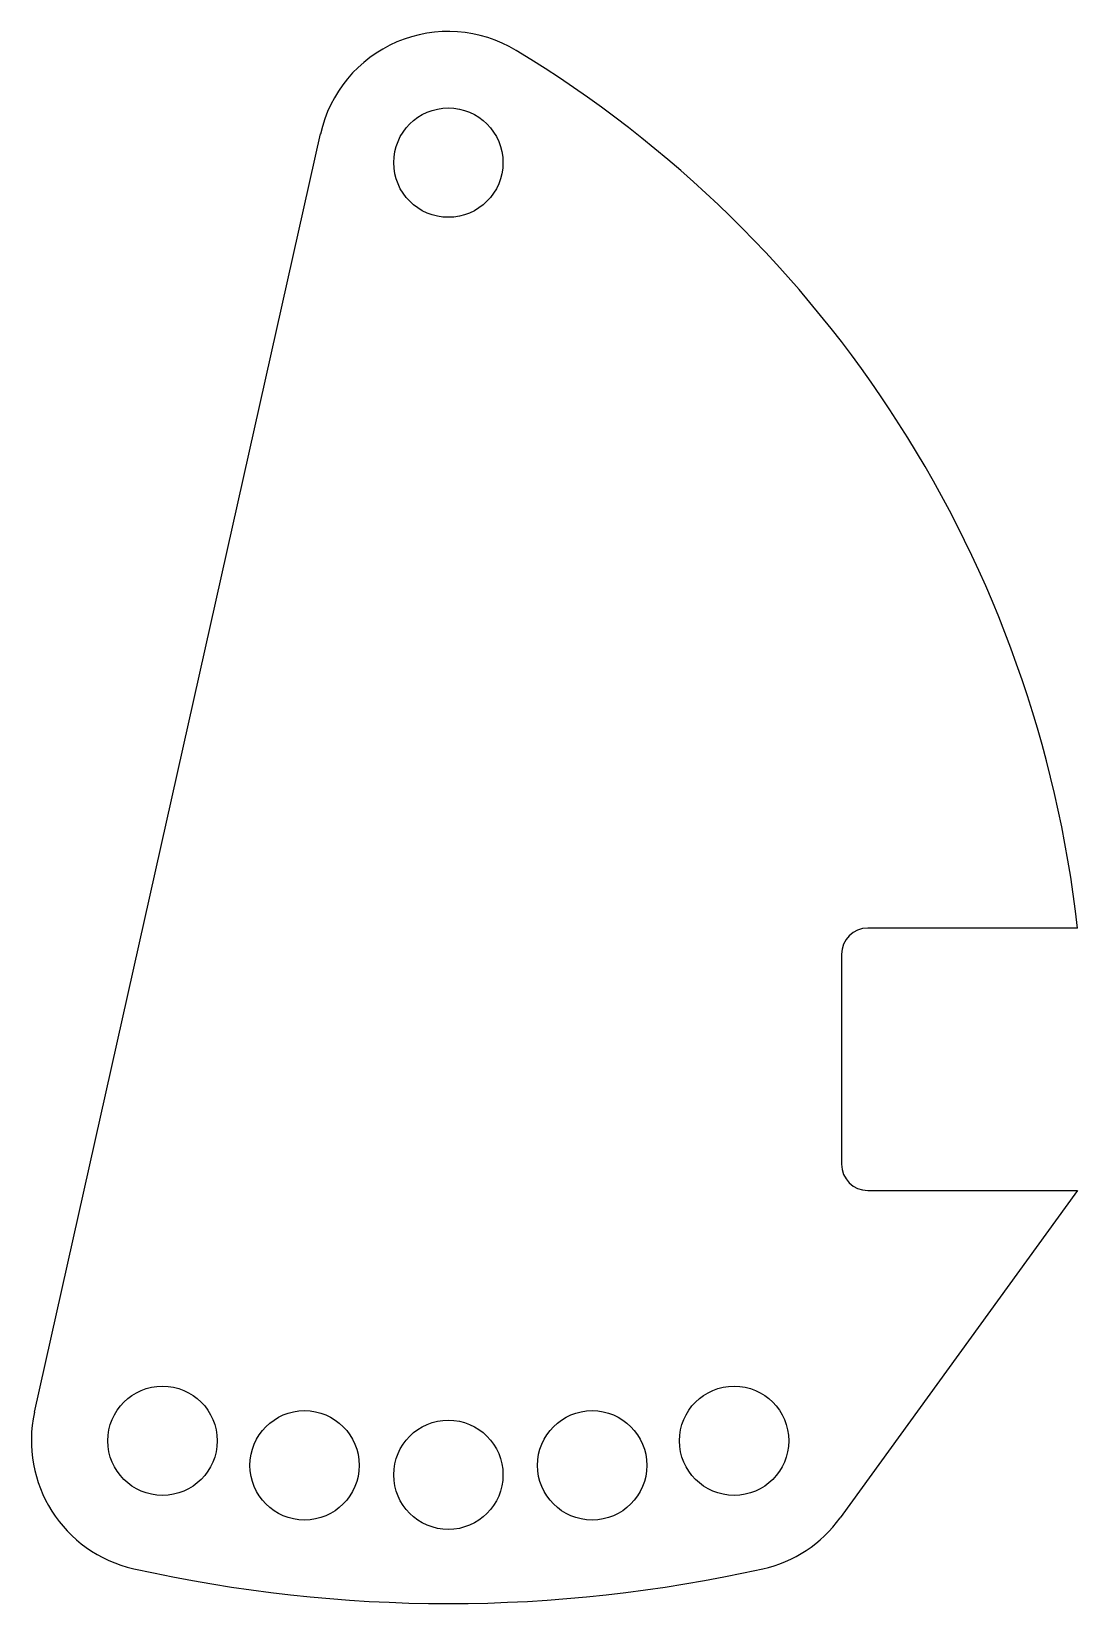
# Model space of a CAD drawing. Header units: millimetres. Extents: x -108 to 12, y -62 to 118.
import ezdxf

# ---------------------------------------------------------------- set-up
doc = ezdxf.new("R2010")
doc.units = ezdxf.units.MM

msp = doc.modelspace()

# ---------------------------------------------------------------- linework, layer by layer
at = {"color": 7, "linetype": 'Continuous', "lineweight": 25}
for p, q in [((-107.31, -40.33), (-74.62, 105.78)), ((12, 15), (-12, 15)), ((-15, 12), (-15, -12)), ((12, -15), (-15.15, -52.42)), ((-12, -15), (12, -15))]:
    msp.add_line(p, q, dxfattribs=at)
for centre in [(-59.98, 102.5), (-92.68, -43.61), (-27.29, -43.61), (-76.43, -46.42), (-59.98, -47.5), (-43.53, -46.42)]:
    msp.add_circle(centre, 6.25, dxfattribs=at)
for centre, radius, start, end in [((-59.98, 102.5), 15, 58.8549, 167.3873), ((-121.93, 0), 134.76, 6.3907, 58.8549), ((-12, 12), 3, 90, 180), ((-12, -12), 3, 180, 270), ((-92.68, -43.61), 15, 167.3873, 257.3873), ((-27.29, -43.61), 15, 282.6127, 324.036), ((-59.98, 102.5), 164.72, 257.3873, 282.6127)]:
    msp.add_arc(centre, radius, start, end, dxfattribs=at)

doc.saveas('drawing.dxf')
